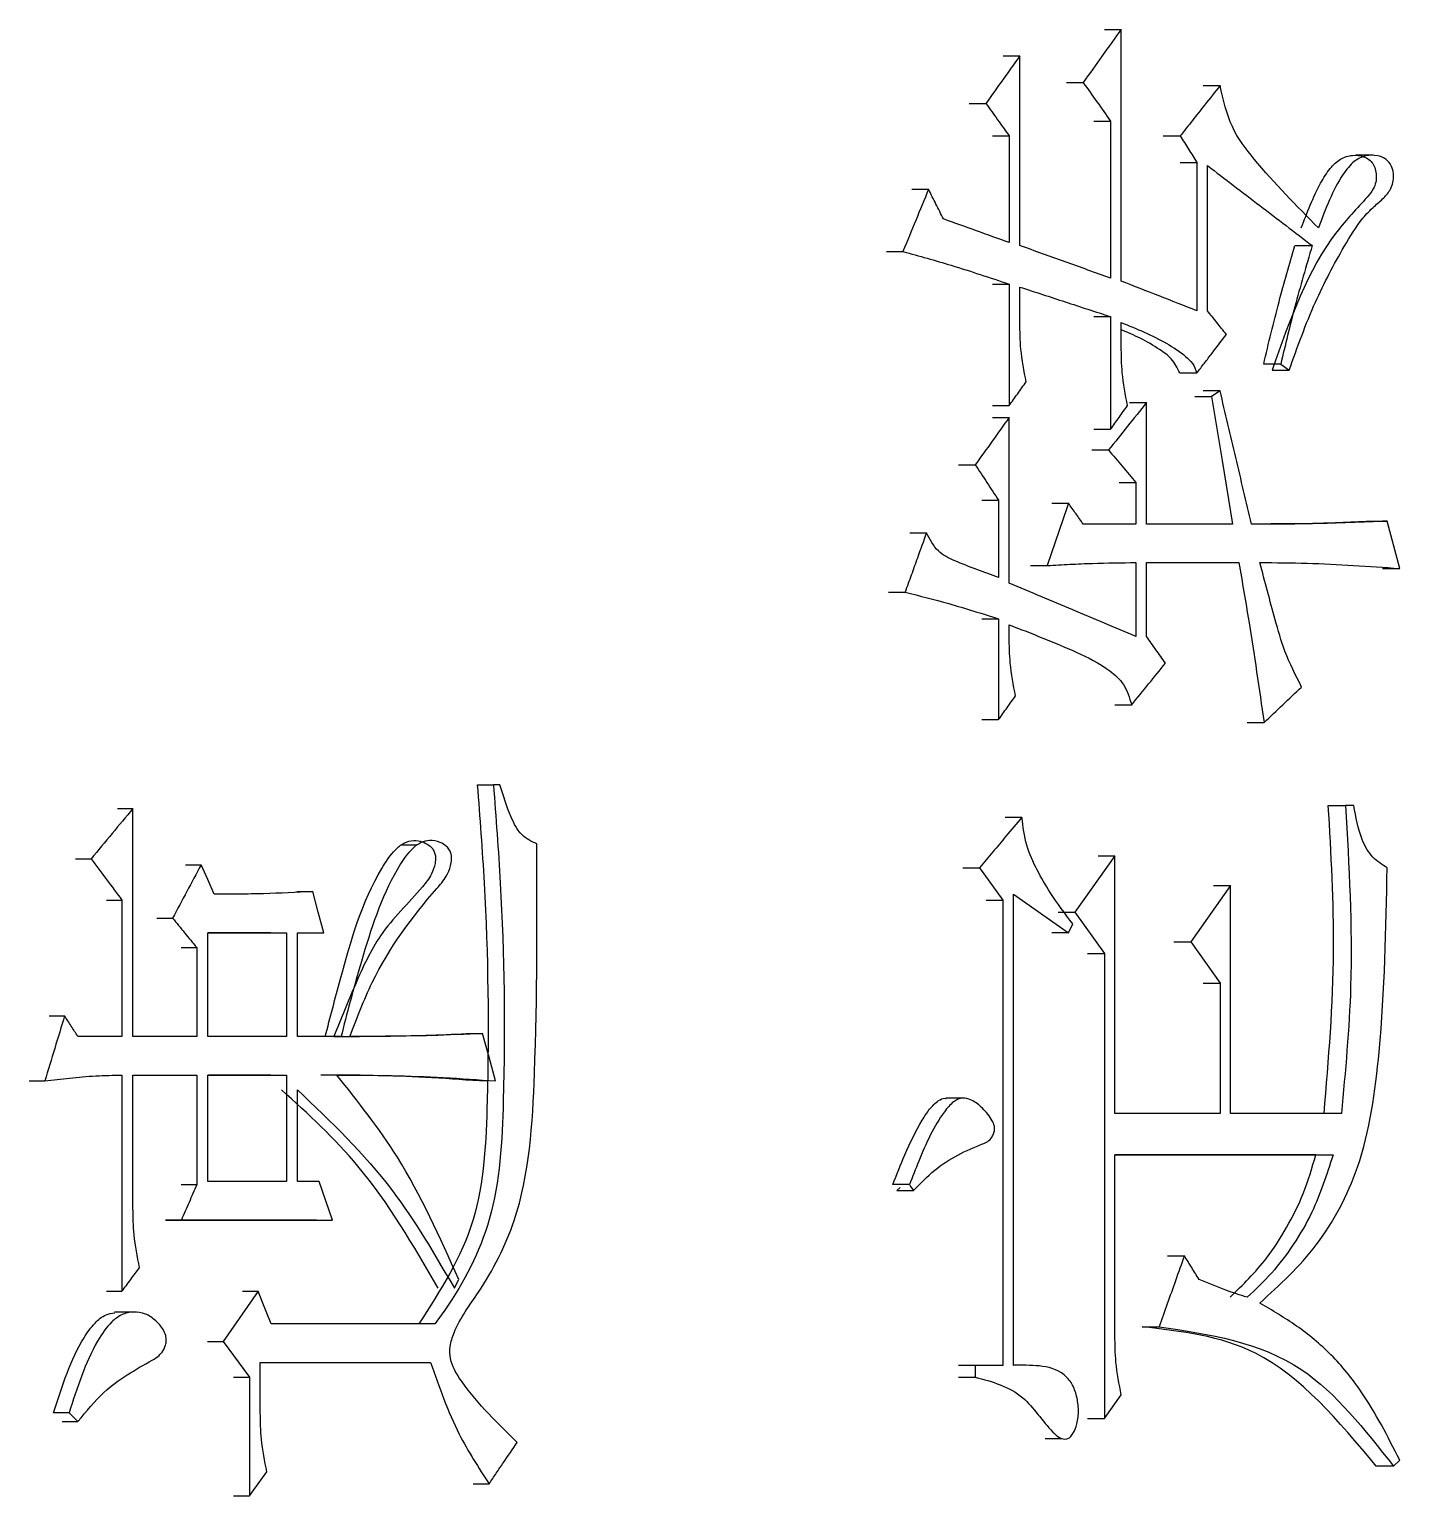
# Model space of a CAD drawing. Header units: millimetres. Extents: x 1890 to 4327, y 775 to 2498.
# Drawn here: x 3053.15 to 3058.16, y 1120.79 to 1126.15 of the extents above; entities that cross this region are included whole.
import ezdxf

# ---------------------------------------------------------------- set-up
doc = ezdxf.new("R2010")
doc.units = ezdxf.units.MM

msp = doc.modelspace()

# ---------------------------------------------------------------- linework, layer by layer
at = {"color": 7, "linetype": 'Continuous', "lineweight": 25}
for p, q in [((3057.0791, 1126.1493), (3057.1405, 1126.1493)), ((3057.1405, 1125.2299), (3057.1405, 1126.1493)), ((3056.7092, 1126.052), (3056.7702, 1126.052)), ((3056.7702, 1125.3597), (3056.7702, 1126.052)), ((3056.9406, 1125.9546), (3057.0019, 1125.9546)), ((3057.4396, 1125.9439), (3057.5015, 1125.9439)), ((3056.5855, 1125.8789), (3056.6463, 1125.8789)), ((3057.0406, 1125.814), (3057.102, 1125.814)), ((3057.102, 1125.814), (3057.102, 1125.2407)), ((3056.6706, 1125.7599), (3056.7315, 1125.7599)), ((3056.7315, 1125.7599), (3056.7315, 1125.3705)), ((3057.294, 1125.7599), (3057.3558, 1125.7599)), ((3057.3553, 1125.6626), (3057.4172, 1125.6626)), ((3057.4172, 1125.6626), (3057.4172, 1125.1217)), ((3057.4555, 1125.1217), (3057.4555, 1125.6517)), ((3058.0607, 1125.6894), (3057.9976, 1125.6894)), ((3056.3764, 1125.5652), (3056.4369, 1125.5652)), ((3056.2832, 1125.338), (3056.3436, 1125.338)), ((3057.7754, 1125.3597), (3057.8378, 1125.3597)), ((3056.7315, 1125.219), (3056.7315, 1124.7755)), ((3056.7702, 1125.0784), (3056.7702, 1125.2082)), ((3057.0406, 1125.1001), (3057.102, 1125.1001)), ((3057.102, 1125.1001), (3057.102, 1124.689)), ((3057.1405, 1124.9919), (3057.1405, 1125.0784)), ((3057.355, 1124.8945), (3057.4171, 1124.8945)), ((3057.7233, 1124.927), (3057.6611, 1124.927)), ((3057.7233, 1124.927), (3057.7539, 1124.9053)), ((3057.1713, 1124.7864), (3057.2329, 1124.7864)), ((3057.2329, 1124.3428), (3057.2329, 1124.7864)), ((3057.4089, 1124.808), (3057.4708, 1124.808)), ((3057.5015, 1124.8296), (3057.4395, 1124.8296)), ((3057.5015, 1124.8296), (3057.4708, 1124.808)), ((3056.6706, 1124.7323), (3056.7315, 1124.7323)), ((3056.7315, 1124.1265), (3056.7315, 1124.7323)), ((3057.0406, 1124.689), (3057.102, 1124.689)), ((3057.033, 1124.6133), (3057.0943, 1124.6133)), ((3056.5468, 1124.5592), (3056.6076, 1124.5592)), ((3057.1329, 1124.4943), (3057.1944, 1124.4943)), ((3057.1944, 1124.4943), (3057.1944, 1124.3428)), ((3056.6319, 1124.4294), (3056.6928, 1124.4294)), ((3056.6928, 1124.4294), (3056.6928, 1124.1481)), ((3056.8867, 1124.4186), (3056.9479, 1124.4186)), ((3056.3686, 1124.3105), (3056.4291, 1124.3105)), ((3057.1944, 1124.3428), (3057.0019, 1124.3428)), ((3057.5474, 1124.3428), (3057.2329, 1124.3428)), ((3058.0489, 1124.3537), (3058.1119, 1124.3537)), ((3057.1944, 1124.2022), (3057.1944, 1123.9318)), ((3057.2329, 1124.2022), (3057.5704, 1124.2022)), ((3057.2329, 1123.9318), (3057.2329, 1124.2022)), ((3057.5084, 1124.2022), (3057.5704, 1124.2022)), ((3056.8096, 1124.1914), (3056.8706, 1124.1914)), ((3058.0946, 1124.1806), (3058.1575, 1124.1806)), ((3056.291, 1124.094), (3056.3514, 1124.094)), ((3056.6319, 1123.9967), (3056.6928, 1123.9967)), ((3056.6928, 1123.9967), (3056.6928, 1123.6289)), ((3056.7315, 1123.9318), (3056.7315, 1123.9751)), ((3057.1175, 1123.6829), (3057.179, 1123.6829)), ((3056.6319, 1123.6289), (3056.6928, 1123.6289)), ((3057.6, 1123.6181), (3057.6622, 1123.6181)), ((3054.7894, 1123.3909), (3054.8479, 1123.3909)), ((3054.8716, 1123.3909), (3054.8479, 1123.3909)), ((3053.4746, 1123.3044), (3053.5314, 1123.3044)), ((3053.5314, 1122.4714), (3053.5314, 1123.3044)), ((3057.8972, 1123.3152), (3057.9598, 1123.3152)), ((3057.9902, 1123.3152), (3057.9598, 1123.3152)), ((3056.717, 1123.272), (3056.7779, 1123.272)), ((3054.5685, 1123.1705), (3054.51, 1123.1705)), ((3057.1174, 1123.1313), (3056.971, 1122.9258)), ((3057.056, 1123.1313), (3057.1174, 1123.1313)), ((3057.1174, 1122.1902), (3057.1174, 1123.1313)), ((3053.3219, 1123.1205), (3053.3786, 1123.1205)), ((3053.7231, 1123.0988), (3053.7802, 1123.0988)), ((3056.5623, 1123.088), (3056.6231, 1123.088)), ((3056.6231, 1123.088), (3056.7083, 1122.969)), ((3057.5398, 1123.0231), (3057.3942, 1122.8176)), ((3057.4778, 1123.0231), (3057.5398, 1123.0231)), ((3057.5398, 1122.1902), (3057.5398, 1123.0231)), ((3053.4912, 1122.969), (3053.4912, 1122.4714)), ((3054.1304, 1123.0015), (3054.1881, 1123.0015)), ((3056.6474, 1122.969), (3056.7083, 1122.969)), ((3056.7083, 1122.969), (3056.7083, 1121.2707)), ((3056.747, 1122.9907), (3056.9479, 1122.8501)), ((3056.747, 1121.2707), (3056.747, 1122.9907)), ((3056.9098, 1122.9258), (3056.971, 1122.9258)), ((3056.971, 1122.9258), (3057.0789, 1122.7743)), ((3053.6189, 1122.9041), (3053.676, 1122.9041)), ((3056.9479, 1122.8501), (3056.9633, 1122.8825)), ((3053.8043, 1122.4714), (3053.8043, 1122.85)), ((3053.8043, 1122.85), (3054.0923, 1122.85)), ((3054.0345, 1122.85), (3053.8043, 1122.85)), ((3054.0348, 1122.85), (3054.0923, 1122.85)), ((3054.0923, 1122.85), (3054.0923, 1122.4714)), ((3054.1322, 1122.85), (3054.228, 1122.85)), ((3054.1322, 1122.4714), (3054.1322, 1122.85)), ((3054.1703, 1122.85), (3054.228, 1122.85)), ((3056.9479, 1122.8501), (3056.8867, 1122.8501)), ((3057.3324, 1122.8176), (3057.3942, 1122.8176)), ((3057.3942, 1122.8176), (3057.5015, 1122.6662)), ((3053.7071, 1122.7959), (3053.7642, 1122.7959)), ((3053.7642, 1122.7959), (3053.7642, 1122.4714)), ((3057.0176, 1122.7743), (3057.0789, 1122.7743)), ((3057.0789, 1122.7743), (3057.0789, 1121.076)), ((3057.4395, 1122.6662), (3057.5015, 1122.6662)), ((3057.5015, 1122.6662), (3057.5015, 1122.1902)), ((3053.2253, 1122.5471), (3053.2819, 1122.5471)), ((3053.4912, 1122.4714), (3053.3303, 1122.4714)), ((3053.7642, 1122.4714), (3053.5314, 1122.4714)), ((3054.0923, 1122.4714), (3053.8043, 1122.4714)), ((3054.2918, 1122.4714), (3054.1322, 1122.4714)), ((3054.7498, 1122.4823), (3054.8083, 1122.4823)), ((3053.4912, 1122.3308), (3053.4912, 1121.5411)), ((3053.5314, 1122.3308), (3053.7642, 1122.3308)), ((3053.5314, 1121.844), (3053.5314, 1122.3308)), ((3053.7071, 1122.3308), (3053.7642, 1122.3308)), ((3053.7642, 1122.3308), (3053.7642, 1121.9306)), ((3053.8043, 1121.9414), (3053.8043, 1122.3308)), ((3053.8043, 1122.3308), (3054.0923, 1122.3308)), ((3054.0345, 1122.3308), (3053.8043, 1122.3308)), ((3054.0348, 1122.3308), (3054.0923, 1122.3308)), ((3054.0923, 1122.3308), (3054.0923, 1121.9414)), ((3053.1529, 1122.3092), (3053.2094, 1122.3092)), ((3054.1322, 1121.9414), (3054.1322, 1122.2766)), ((3054.824, 1122.3092), (3054.7973, 1122.3092)), ((3056.5624, 1122.2461), (3056.5014, 1122.2461)), ((3057.5015, 1122.1902), (3057.1174, 1122.1902)), ((3057.9446, 1122.1902), (3057.5398, 1122.1902)), ((3057.1175, 1121.3789), (3057.1175, 1122.0388)), ((3057.1175, 1122.0388), (3057.9141, 1122.0388)), ((3057.8513, 1122.0388), (3057.1175, 1122.0388)), ((3057.8515, 1122.0388), (3057.9141, 1122.0388)), ((3054.0923, 1121.9414), (3053.8043, 1121.9414)), ((3054.212, 1121.9414), (3054.1322, 1121.9414)), ((3056.3327, 1121.9198), (3056.3216, 1121.909)), ((3054.2018, 1121.8008), (3053.6507, 1121.8008)), ((3053.651, 1121.8008), (3053.7081, 1121.8008)), ((3053.7081, 1121.8008), (3054.2599, 1121.8008)), ((3054.2021, 1121.8008), (3054.2599, 1121.8008)), ((3057.3094, 1121.671), (3057.3711, 1121.671)), ((3053.4344, 1121.5411), (3053.4912, 1121.5411)), ((3053.9884, 1121.5411), (3053.8604, 1121.3572)), ((3053.931, 1121.5411), (3053.9884, 1121.5411)), ((3053.5218, 1121.4644), (3053.4645, 1121.4644)), ((3054.6339, 1121.4222), (3054.0364, 1121.4222)), ((3057.217, 1121.4113), (3057.279, 1121.4113)), ((3053.8031, 1121.3572), (3053.8604, 1121.3572)), ((3053.8604, 1121.3572), (3053.9564, 1121.2274)), ((3053.9964, 1121.2815), (3054.6179, 1121.2815)), ((3053.9964, 1121.0976), (3053.9964, 1121.2815)), ((3053.9964, 1121.2815), (3054.5594, 1121.2815)), ((3054.5594, 1121.2815), (3054.6179, 1121.2815)), ((3056.6076, 1121.2707), (3056.5468, 1121.2707)), ((3056.6076, 1121.2707), (3056.6076, 1121.2275)), ((3056.7083, 1121.2707), (3056.6076, 1121.2707)), ((3056.7815, 1121.2719), (3056.747, 1121.2719)), ((3053.899, 1121.2274), (3053.9564, 1121.2274)), ((3053.9564, 1121.2274), (3053.9564, 1120.7947)), ((3056.5468, 1121.2275), (3056.6076, 1121.2275)), ((3057.0789, 1121.076), (3057.1406, 1121.1626)), ((3053.298, 1121.0976), (3053.2414, 1121.0976)), ((3053.298, 1121.0976), (3053.3303, 1121.0652)), ((3053.2734, 1121.0652), (3053.3303, 1121.0652)), ((3057.0176, 1121.076), (3057.0789, 1121.076)), ((3056.8631, 1121.003), (3056.9247, 1121.003)), ((3053.9564, 1120.7947), (3054.0204, 1120.8813)), ((3058.1347, 1120.9029), (3058.0716, 1120.9029)), ((3058.1347, 1120.9029), (3058.1575, 1120.9246)), ((3054.7736, 1120.838), (3054.832, 1120.838))]:
    msp.add_line(p, q, dxfattribs=at)
at = {"color": 7, "linetype": 'Continuous', "lineweight": 25, "flags": 128}
for points in [[(3056.6706, 1125.219), (3056.6877, 1125.219), (3056.7051, 1125.219), (3056.7315, 1125.219)], [(3057.6916, 1124.9053), (3057.707, 1124.9053), (3057.7226, 1124.9053), (3057.7383, 1124.9053), (3057.7539, 1124.9053)], [(3057.4708, 1124.808), (3057.5091, 1124.5754), (3057.5474, 1124.3428)], [(3056.6706, 1124.7755), (3056.6857, 1124.7755), (3056.7011, 1124.7755), (3056.7315, 1124.7755)], [(3058.1575, 1124.1806), (3058.1347, 1124.2671), (3058.1119, 1124.3537)], [(3053.8283, 1122.9907), (3053.8043, 1123.0447), (3053.7802, 1123.0988)], [(3053.4344, 1122.969), (3053.4627, 1122.969), (3053.4912, 1122.969)], [(3054.228, 1122.85), (3054.2081, 1122.9258), (3054.1881, 1123.0015)], [(3054.8558, 1122.3092), (3054.832, 1122.3957), (3054.8083, 1122.4823)], [(3053.7071, 1121.9306), (3053.7212, 1121.9306), (3053.7355, 1121.9306), (3053.7642, 1121.9306)], [(3054.2599, 1121.8008), (3054.236, 1121.8711), (3054.212, 1121.9414)], [(3056.3669, 1121.9306), (3056.3456, 1121.9306), (3056.3259, 1121.9306), (3056.3065, 1121.9306)], [(3056.3216, 1121.909), (3056.3429, 1121.909), (3056.3627, 1121.909), (3056.3824, 1121.909)], [(3056.3669, 1121.9306), (3056.3716, 1121.9241), (3056.3763, 1121.9176), (3056.3824, 1121.909)], [(3054.7052, 1121.5519), (3054.7131, 1121.5681), (3054.721, 1121.5844)], [(3054.0364, 1121.4222), (3054.0183, 1121.467), (3054.0034, 1121.5041), (3053.9884, 1121.5411)], [(3053.899, 1120.7947), (3053.9132, 1120.7947), (3053.9276, 1120.7947), (3053.9564, 1120.7947)]]:
    msp.add_lwpolyline(points, dxfattribs=at)
at = {"color": 7, "linetype": 'Continuous', "lineweight": 25}
for points, knots in [([(3057.1405, 1126.1493), (3057.1174, 1126.1169), (3057.0712, 1126.052), (3057.025, 1125.9871), (3057.0019, 1125.9546)], [0, 0, 0, 0, 0.5, 1, 1, 1, 1]), ([(3056.7702, 1126.052), (3056.7495, 1126.0231), (3056.7083, 1125.9654), (3056.667, 1125.9077), (3056.6463, 1125.8789)], [0, 0, 0, 0, 0.5, 1, 1, 1, 1]), ([(3057.0019, 1125.9546), (3057.0186, 1125.9312), (3057.052, 1125.8843), (3057.0853, 1125.8374), (3057.102, 1125.814)], [0, 0, 0, 0, 0.499999, 1, 1, 1, 1]), ([(3057.5015, 1125.9438), (3057.4828, 1125.9202), (3057.4491, 1125.8777), (3057.4005, 1125.8164), (3057.3707, 1125.7787), (3057.3558, 1125.7599)], [0, 0, 0, 0, 0.386049, 0.693024, 1, 1, 1, 1]), ([(3057.8607, 1125.4246), (3057.7808, 1125.5046), (3057.669, 1125.6166), (3057.537, 1125.789), (3057.5135, 1125.8918), (3057.5015, 1125.9438)], [0, 0, 0, 0, 0.5534418, 0.7739919, 1, 1, 1, 1]), ([(3056.6463, 1125.8789), (3056.6605, 1125.8591), (3056.6889, 1125.8194), (3056.7173, 1125.7797), (3056.7315, 1125.7599)], [0, 0, 0, 0, 0.499998, 1, 1, 1, 1]), ([(3057.3558, 1125.7599), (3057.366, 1125.7437), (3057.3865, 1125.7112), (3057.4069, 1125.6788), (3057.4172, 1125.6626)], [0, 0, 0, 0, 0.5, 1, 1, 1, 1]), ([(3057.4555, 1125.6517), (3057.5193, 1125.6031), (3057.647, 1125.5057), (3057.7742, 1125.4084), (3057.8378, 1125.3597)], [0, 0, 0, 0, 0.5, 1, 1, 1, 1]), ([(3057.798, 1125.4246), (3057.8195, 1125.4804), (3057.8492, 1125.5575), (3057.9001, 1125.6404), (3057.9398, 1125.6787), (3057.9834, 1125.692), (3058.0197, 1125.6881), (3058.0449, 1125.6757), (3058.0601, 1125.6598), (3058.0692, 1125.6394), (3058.073, 1125.6156), (3058.0711, 1125.5902), (3058.0604, 1125.5614), (3058.0098, 1125.5034), (3057.843, 1125.3315), (3057.7566, 1125.0887), (3057.6913, 1124.9053)], [0, 0, 0, 0, 0.133375, 0.183984, 0.225671, 0.267689, 0.304898, 0.324823, 0.34135, 0.357907, 0.374433, 0.39274, 0.411726, 0.44145, 0.578087, 1, 1, 1, 1]), ([(3057.7539, 1124.9053), (3057.784, 1124.9892), (3057.8406, 1125.1472), (3057.9369, 1125.3279), (3058.0085, 1125.4464), (3058.0611, 1125.501), (3058.0978, 1125.5308), (3058.1224, 1125.5597), (3058.1341, 1125.5893), (3058.1363, 1125.6164), (3058.1316, 1125.6425), (3058.1205, 1125.6637), (3058.1019, 1125.6799), (3058.0723, 1125.6906), (3058.0323, 1125.6903), (3057.9869, 1125.6677), (3057.9204, 1125.5836), (3057.8866, 1125.4937), (3057.8607, 1125.4246)], [0, 0, 0, 0, 0.197358, 0.371625, 0.468384, 0.517135, 0.556849, 0.588366, 0.607485, 0.626642, 0.645535, 0.663735, 0.679959, 0.706516, 0.74747, 0.788159, 0.837188, 1, 1, 1, 1]), ([(3056.4369, 1125.5652), (3056.4213, 1125.5273), (3056.3902, 1125.4516), (3056.3591, 1125.3759), (3056.3436, 1125.338)], [0, 0, 0, 0, 0.499999, 1, 1, 1, 1]), ([(3056.4912, 1125.457), (3056.4822, 1125.4751), (3056.464, 1125.5111), (3056.4459, 1125.5472), (3056.4369, 1125.5652)], [0, 0, 0, 0, 0.499998, 1, 1, 1, 1]), ([(3056.7315, 1125.3705), (3056.6915, 1125.3849), (3056.6115, 1125.4138), (3056.5313, 1125.4426), (3056.4912, 1125.457)], [0, 0, 0, 0, 0.499999, 1, 1, 1, 1]), ([(3056.3436, 1125.338), (3056.4025, 1125.3217), (3056.497, 1125.2955), (3056.6259, 1125.2542), (3056.6963, 1125.2307), (3056.7315, 1125.219)], [0, 0, 0, 0, 0.452168, 0.726066, 1, 1, 1, 1]), ([(3057.102, 1125.2407), (3057.0468, 1125.2605), (3056.9364, 1125.3002), (3056.8256, 1125.3398), (3056.7702, 1125.3597)], [0, 0, 0, 0, 0.5, 1, 1, 1, 1]), ([(3057.6608, 1124.927), (3057.6788, 1125.0031), (3057.7051, 1125.1141), (3057.7454, 1125.2574), (3057.7652, 1125.3256), (3057.7751, 1125.3597)], [0, 0, 0, 0, 0.52212, 0.761035, 1, 1, 1, 1]), ([(3057.8378, 1125.3597), (3057.827, 1125.3224), (3057.8053, 1125.248), (3057.7652, 1125.1045), (3057.7398, 1124.9967), (3057.7233, 1124.927)], [0, 0, 0, 0, 0.260983, 0.521979, 1, 1, 1, 1]), ([(3057.4172, 1125.1217), (3057.3711, 1125.1397), (3057.279, 1125.1758), (3057.1867, 1125.2118), (3057.1405, 1125.2299)], [0, 0, 0, 0, 0.5000003, 1, 1, 1, 1]), ([(3056.7702, 1125.2082), (3056.8256, 1125.1902), (3056.9364, 1125.1541), (3057.0468, 1125.1181), (3057.102, 1125.1001)], [0, 0, 0, 0, 0.5, 1, 1, 1, 1]), ([(3057.5245, 1125.0352), (3057.513, 1125.0496), (3057.49, 1125.0784), (3057.467, 1125.1073), (3057.4555, 1125.1217)], [0, 0, 0, 0, 0.500001, 1, 1, 1, 1]), ([(3056.7934, 1124.8621), (3056.7857, 1124.9018), (3056.7719, 1124.973), (3056.7707, 1125.0461), (3056.7702, 1125.0784)], [0, 0, 0, 0, 0.558835, 1, 1, 1, 1]), ([(3057.1405, 1125.0784), (3057.197, 1125.0556), (3057.2784, 1125.0226), (3057.363, 1124.9669), (3057.4025, 1124.9314), (3057.4122, 1124.9069), (3057.4171, 1124.8945)], [0, 0, 0, 0, 0.554179, 0.800397, 0.899211, 1, 1, 1, 1]), ([(3057.355, 1124.8945), (3057.3455, 1124.913), (3057.3266, 1124.9496), (3057.2724, 1124.9856), (3057.2122, 1125.0224), (3057.1639, 1125.042), (3057.1405, 1125.0514)], [0, 0, 0, 0, 0.202373, 0.400807, 0.70993, 1, 1, 1, 1]), ([(3057.4171, 1124.8945), (3057.4263, 1124.9066), (3057.4447, 1124.9307), (3057.4805, 1124.9775), (3057.5071, 1125.0124), (3057.5245, 1125.0352)], [0, 0, 0, 0, 0.257094, 0.514188, 1, 1, 1, 1]), ([(3057.1636, 1124.7755), (3057.156, 1124.8153), (3057.1423, 1124.8864), (3057.1411, 1124.9596), (3057.1405, 1124.9919)], [0, 0, 0, 0, 0.558835, 1, 1, 1, 1]), ([(3056.7315, 1124.7755), (3056.7418, 1124.79), (3056.7624, 1124.8188), (3056.783, 1124.8477), (3056.7934, 1124.8621)], [0, 0, 0, 0, 0.5, 1, 1, 1, 1]), ([(3057.2329, 1124.7864), (3057.2098, 1124.7575), (3057.1636, 1124.6998), (3057.1174, 1124.6421), (3057.0943, 1124.6133)], [0, 0, 0, 0, 0.5, 1, 1, 1, 1]), ([(3057.6163, 1124.3428), (3057.5972, 1124.424), (3057.5589, 1124.5862), (3057.5206, 1124.7485), (3057.5015, 1124.8296)], [0, 0, 0, 0, 0.5, 1, 1, 1, 1]), ([(3056.7315, 1124.7323), (3056.7108, 1124.7034), (3056.6696, 1124.6457), (3056.6282, 1124.588), (3056.6076, 1124.5592)], [0, 0, 0, 0, 0.5, 1, 1, 1, 1]), ([(3057.102, 1124.689), (3057.1123, 1124.7034), (3057.1328, 1124.7323), (3057.1534, 1124.7611), (3057.1636, 1124.7755)], [0, 0, 0, 0, 0.5, 1, 1, 1, 1]), ([(3057.0943, 1124.6133), (3057.111, 1124.5934), (3057.1444, 1124.5538), (3057.1777, 1124.5141), (3057.1944, 1124.4943)], [0, 0, 0, 0, 0.499998, 1, 1, 1, 1]), ([(3056.6076, 1124.5592), (3056.6218, 1124.5376), (3056.6502, 1124.4943), (3056.6786, 1124.451), (3056.6928, 1124.4294)], [0, 0, 0, 0, 0.4999982, 1, 1, 1, 1]), ([(3056.9479, 1124.4186), (3056.935, 1124.3807), (3056.9093, 1124.305), (3056.8835, 1124.2293), (3056.8706, 1124.1914)], [0, 0, 0, 0, 0.499999, 1, 1, 1, 1]), ([(3057.0019, 1124.3428), (3056.9929, 1124.3555), (3056.9749, 1124.3807), (3056.9569, 1124.4059), (3056.9479, 1124.4186)], [0, 0, 0, 0, 0.5000006, 1, 1, 1, 1]), ([(3056.4291, 1124.3104), (3056.4181, 1124.2798), (3056.3996, 1124.2284), (3056.3737, 1124.1562), (3056.3588, 1124.1148), (3056.3514, 1124.094)], [0, 0, 0, 0, 0.425233, 0.712616, 1, 1, 1, 1]), ([(3056.6928, 1124.1481), (3056.6397, 1124.1669), (3056.5655, 1124.1931), (3056.4679, 1124.238), (3056.4422, 1124.2861), (3056.4292, 1124.3104)], [0, 0, 0, 0, 0.554938, 0.774738, 1, 1, 1, 1]), ([(3058.1119, 1124.3537), (3058.0219, 1124.3497), (3057.9295, 1124.3456), (3057.8345, 1124.3441), (3057.8275, 1124.344), (3057.8205, 1124.3439), (3057.8134, 1124.3438), (3057.8064, 1124.3437), (3057.7994, 1124.3436), (3057.7924, 1124.3436), (3057.7853, 1124.3435), (3057.7759, 1124.3434), (3057.7666, 1124.3433), (3057.7572, 1124.3433), (3057.7501, 1124.3432), (3057.7431, 1124.3432), (3057.7361, 1124.3431), (3057.729, 1124.3431), (3057.722, 1124.3431), (3057.715, 1124.343), (3057.7056, 1124.343), (3057.6962, 1124.343), (3057.6868, 1124.343), (3057.6797, 1124.3429), (3057.6727, 1124.3429), (3057.6657, 1124.3429), (3057.6586, 1124.3429), (3057.6516, 1124.3429), (3057.6445, 1124.3429), (3057.6375, 1124.3429), (3057.6281, 1124.3429), (3057.621, 1124.3429), (3057.6163, 1124.3428)], [0, 0, 0, 0, 0.54643, 0.560604, 0.574777, 0.588951, 0.603124, 0.617298, 0.631471, 0.645645, 0.659818, 0.673992, 0.702339, 0.716512, 0.730686, 0.744859, 0.759033, 0.773206, 0.78738, 0.801553, 0.815726, 0.844073, 0.858247, 0.87242, 0.886594, 0.900767, 0.914941, 0.929114, 0.943288, 0.957461, 0.971635, 1, 1, 1, 1]), ([(3057.6163, 1124.343), (3057.6407, 1124.3431), (3057.7105, 1124.3432), (3057.8548, 1124.345), (3057.9743, 1124.3503), (3058.0489, 1124.3537)], [0, 0, 0, 0, 0.169125, 0.482016, 1, 1, 1, 1]), ([(3056.8706, 1124.1914), (3056.8982, 1124.193), (3056.9532, 1124.1961), (3057.0612, 1124.2006), (3057.1415, 1124.2016), (3057.1944, 1124.2022)], [0, 0, 0, 0, 0.254777, 0.5095604, 1, 1, 1, 1]), ([(3057.5704, 1124.2022), (3057.5826, 1124.1311), (3057.6053, 1123.9986), (3057.6354, 1123.8037), (3057.6533, 1123.68), (3057.6622, 1123.6181)], [0, 0, 0, 0, 0.366425, 0.683185, 1, 1, 1, 1]), ([(3057.6469, 1124.2022), (3057.7045, 1124.2017), (3057.8187, 1124.2008), (3057.9889, 1124.1924), (3058.1013, 1124.1845), (3058.1575, 1124.1806)], [0, 0, 0, 0, 0.337206, 0.668546, 1, 1, 1, 1]), ([(3057.7995, 1123.7477), (3057.7775, 1123.7905), (3057.7378, 1123.8677), (3057.694, 1124.0243), (3057.6653, 1124.1327), (3057.6469, 1124.2022)], [0, 0, 0, 0, 0.308167, 0.555958, 1, 1, 1, 1]), ([(3056.3514, 1124.094), (3056.4047, 1124.0806), (3056.4886, 1124.0594), (3056.6021, 1124.0252), (3056.6625, 1124.0062), (3056.6928, 1123.9967)], [0, 0, 0, 0, 0.465077, 0.732515, 1, 1, 1, 1]), ([(3057.1944, 1123.9318), (3057.1174, 1123.9642), (3056.9635, 1124.0291), (3056.8088, 1124.094), (3056.7315, 1124.1265)], [0, 0, 0, 0, 0.5, 1, 1, 1, 1]), ([(3056.7315, 1123.9751), (3056.8135, 1123.9431), (3056.9384, 1123.8944), (3057.0795, 1123.8263), (3057.1537, 1123.7605), (3057.1705, 1123.7091), (3057.179, 1123.683)], [0, 0, 0, 0, 0.493627, 0.751972, 0.874128, 1, 1, 1, 1]), ([(3056.7547, 1123.7154), (3056.747, 1123.7552), (3056.7332, 1123.8263), (3056.732, 1123.8995), (3056.7315, 1123.9318)], [0, 0, 0, 0, 0.558835, 1, 1, 1, 1]), ([(3057.302, 1123.8344), (3057.2905, 1123.8507), (3057.2675, 1123.8831), (3057.2444, 1123.9156), (3057.2329, 1123.9318)], [0, 0, 0, 0, 0.500002, 1, 1, 1, 1]), ([(3057.179, 1123.683), (3057.1995, 1123.7082), (3057.2406, 1123.7587), (3057.2815, 1123.8092), (3057.302, 1123.8344)], [0, 0, 0, 0, 0.5, 1, 1, 1, 1]), ([(3056.6928, 1123.6289), (3056.7031, 1123.6433), (3056.7237, 1123.6722), (3056.7444, 1123.701), (3056.7547, 1123.7154)], [0, 0, 0, 0, 0.5, 1, 1, 1, 1]), ([(3057.6622, 1123.6181), (3057.6851, 1123.6397), (3057.7309, 1123.6829), (3057.7766, 1123.7261), (3057.7995, 1123.7477)], [0, 0, 0, 0, 0.5, 1, 1, 1, 1]), ([(3054.789, 1123.3909), (3054.7981, 1123.2711), (3054.8273, 1122.8873), (3054.8335, 1122.3623), (3054.8073, 1121.7819), (3054.6536, 1121.5432), (3054.5755, 1121.422)], [0, 0, 0, 0, 0.176057, 0.564128, 0.778612, 1, 1, 1, 1]), ([(3054.8479, 1123.3909), (3054.8569, 1123.2712), (3054.886, 1122.8876), (3054.8935, 1122.36), (3054.8652, 1121.8106), (3054.7287, 1121.5525), (3054.6469, 1121.4397), (3054.634, 1121.422)], [0, 0, 0, 0, 0.1759592, 0.5638001, 0.7780246, 0.9650465, 1, 1, 1, 1]), ([(3055.0061, 1123.1746), (3054.9866, 1123.1839), (3054.9464, 1123.2029), (3054.9035, 1123.2864), (3054.8838, 1123.3511), (3054.8716, 1123.3909)], [0, 0, 0, 0, 0.266463, 0.547608, 1, 1, 1, 1]), ([(3053.5314, 1123.3044), (3053.506, 1123.2737), (3053.455, 1123.2124), (3053.4041, 1123.1511), (3053.3786, 1123.1205)], [0, 0, 0, 0, 0.5, 1, 1, 1, 1]), ([(3057.8817, 1122.1902), (3057.8981, 1122.3886), (3057.929, 1122.7631), (3057.9072, 1123.1386), (3057.8969, 1123.3152)], [0, 0, 0, 0, 0.529593, 1, 1, 1, 1]), ([(3057.9598, 1123.3152), (3057.9725, 1123.0947), (3057.9941, 1122.7187), (3057.959, 1122.3448), (3057.9446, 1122.1902)], [0, 0, 0, 0, 0.586461, 1, 1, 1, 1]), ([(3058.1119, 1123.088), (3058.0934, 1123.0992), (3058.0557, 1123.1219), (3058.0097, 1123.2029), (3057.9977, 1123.2723), (3057.9902, 1123.3152)], [0, 0, 0, 0, 0.268929, 0.548046, 1, 1, 1, 1]), ([(3056.7779, 1123.2719), (3056.7585, 1123.2489), (3056.723, 1123.2067), (3056.6714, 1123.1454), (3056.6392, 1123.1072), (3056.6231, 1123.088)], [0, 0, 0, 0, 0.375947, 0.687973, 1, 1, 1, 1]), ([(3056.9633, 1122.8825), (3056.9351, 1122.9201), (3056.8884, 1122.9822), (3056.8327, 1123.0788), (3056.7903, 1123.1684), (3056.7821, 1123.2373), (3056.7779, 1123.2719)], [0, 0, 0, 0, 0.3348362, 0.5537451, 0.7753729, 1, 1, 1, 1]), ([(3054.2337, 1122.4714), (3054.2518, 1122.5414), (3054.3063, 1122.7519), (3054.3775, 1122.9945), (3054.4786, 1123.1455), (3054.5203, 1123.1804), (3054.5554, 1123.1894), (3054.5873, 1123.1839), (3054.6109, 1123.1724), (3054.626, 1123.1579), (3054.6338, 1123.1431), (3054.6372, 1123.1244), (3054.6346, 1123.0971), (3054.6204, 1123.0576), (3054.5518, 1122.9696), (3054.4342, 1122.8629), (3054.3419, 1122.6613), (3054.2911, 1122.535), (3054.2655, 1122.4714)], [0, 0, 0, 0, 0.123802, 0.372539, 0.424822, 0.44993, 0.475305, 0.497162, 0.516131, 0.527231, 0.536277, 0.545322, 0.558814, 0.581819, 0.616602, 0.762394, 0.880401, 1, 1, 1, 1]), ([(3054.3237, 1122.4714), (3054.3491, 1122.5384), (3054.4262, 1122.7416), (3054.5628, 1122.9241), (3054.6744, 1123.0493), (3054.6906, 1123.0884), (3054.6956, 1123.1167), (3054.6943, 1123.1367), (3054.6878, 1123.1533), (3054.6742, 1123.169), (3054.6495, 1123.1831), (3054.6171, 1123.1896), (3054.5828, 1123.1817), (3054.5387, 1123.1492), (3054.4483, 1123.0128), (3054.372, 1122.7762), (3054.3158, 1122.5679), (3054.2928, 1122.4757), (3054.2918, 1122.4714)], [0, 0, 0, 0, 0.124011, 0.376469, 0.411268, 0.435219, 0.449017, 0.459493, 0.468415, 0.479424, 0.497392, 0.52431, 0.5464, 0.568413, 0.629489, 0.83774, 0.992414, 1, 1, 1, 1]), ([(3054.9349, 1120.9895), (3054.8638, 1121.0582), (3054.7805, 1121.1387), (3054.7058, 1121.2505), (3054.6887, 1121.2948), (3054.688, 1121.3432), (3054.7164, 1121.4319), (3054.8189, 1121.5652), (3054.9729, 1121.8611), (3055.0089, 1122.4393), (3055.0071, 1122.8971), (3055.0061, 1123.1746)], [0, 0, 0, 0, 0.138481, 0.162101, 0.180201, 0.198515, 0.22064, 0.297298, 0.425038, 0.651637, 1, 1, 1, 1]), ([(3053.3786, 1123.1205), (3053.3974, 1123.0952), (3053.4349, 1123.0447), (3053.4725, 1122.9943), (3053.4912, 1122.969)], [0, 0, 0, 0, 0.499999, 1, 1, 1, 1]), ([(3053.7802, 1123.0988), (3053.7629, 1123.0664), (3053.7281, 1123.0015), (3053.6934, 1122.9366), (3053.676, 1122.9041)], [0, 0, 0, 0, 0.499999, 1, 1, 1, 1]), ([(3057.6469, 1121.498), (3057.719, 1121.564), (3057.864, 1121.6968), (3058.0331, 1122.012), (3058.1002, 1122.496), (3058.1075, 1122.8642), (3058.1119, 1123.088)], [0, 0, 0, 0, 0.1896226, 0.3813011, 0.6238123, 1, 1, 1, 1]), ([(3054.1881, 1123.0015), (3054.1282, 1122.998), (3054.0384, 1122.9929), (3053.9184, 1122.9912), (3053.8584, 1122.9908), (3053.8283, 1122.9907)], [0, 0, 0, 0, 0.500395, 0.750186, 1, 1, 1, 1]), ([(3053.676, 1122.9041), (3053.6907, 1122.8861), (3053.7201, 1122.85), (3053.7495, 1122.814), (3053.7642, 1122.7959)], [0, 0, 0, 0, 0.499998, 1, 1, 1, 1]), ([(3053.2819, 1122.5471), (3053.2698, 1122.5075), (3053.2456, 1122.4282), (3053.2215, 1122.3488), (3053.2094, 1122.3092)], [0, 0, 0, 0, 0.499999, 1, 1, 1, 1]), ([(3053.3303, 1122.4714), (3053.3222, 1122.484), (3053.3061, 1122.5093), (3053.29, 1122.5345), (3053.2819, 1122.5471)], [0, 0, 0, 0, 0.500001, 1, 1, 1, 1]), ([(3054.2655, 1122.4714), (3054.328, 1122.4718), (3054.4401, 1122.4724), (3054.6015, 1122.4754), (3054.7001, 1122.48), (3054.7495, 1122.4823)], [0, 0, 0, 0, 0.386613, 0.693273, 1, 1, 1, 1]), ([(3054.8083, 1122.4823), (3054.746, 1122.4795), (3054.6344, 1122.4746), (3054.4728, 1122.4721), (3054.3734, 1122.4717), (3054.3237, 1122.4714)], [0, 0, 0, 0, 0.386127, 0.69305, 1, 1, 1, 1]), ([(3053.2094, 1122.3092), (3053.2395, 1122.3129), (3053.3015, 1122.3205), (3053.3955, 1122.3287), (3053.4593, 1122.3301), (3053.4912, 1122.3308)], [0, 0, 0, 0, 0.321619, 0.660532, 1, 1, 1, 1]), ([(3054.7969, 1122.3092), (3054.7309, 1122.3138), (3054.6017, 1122.3229), (3054.4085, 1122.33), (3054.2813, 1122.3305), (3054.2177, 1122.3308)], [0, 0, 0, 0, 0.343426, 0.671619, 1, 1, 1, 1]), ([(3054.2758, 1122.3308), (3054.3423, 1122.3305), (3054.4726, 1122.33), (3054.6659, 1122.3225), (3054.7925, 1122.3136), (3054.8558, 1122.3092)], [0, 0, 0, 0, 0.34298, 0.671401, 1, 1, 1, 1]), ([(3054.721, 1121.5844), (3054.6522, 1121.7385), (3054.5302, 1122.0115), (3054.353, 1122.2339), (3054.2758, 1122.3307)], [0, 0, 0, 0, 0.5644875, 1, 1, 1, 1]), ([(3054.6466, 1121.5519), (3054.5552, 1121.7086), (3054.3938, 1121.9855), (3054.1711, 1122.1884), (3054.0744, 1122.2766)], [0, 0, 0, 0, 0.565567, 1, 1, 1, 1]), ([(3054.1322, 1122.2766), (3054.2538, 1122.1607), (3054.4731, 1121.9518), (3054.6336, 1121.6752), (3054.7052, 1121.5519)], [0, 0, 0, 0, 0.554384, 1, 1, 1, 1]), ([(3056.3061, 1121.9306), (3056.3205, 1121.9672), (3056.3524, 1122.0486), (3056.3972, 1122.1411), (3056.4399, 1122.2071), (3056.4674, 1122.2351), (3056.49, 1122.2466), (3056.4994, 1122.2455), (3056.501, 1122.2453)], [0, 0, 0, 0, 0.2969306, 0.6611888, 0.7869911, 0.9138322, 0.9854391, 1, 1, 1, 1]), ([(3056.3824, 1121.909), (3056.4075, 1121.9349), (3056.4821, 1122.012), (3056.5795, 1122.0587), (3056.654, 1122.0869), (3056.6681, 1122.1024), (3056.6761, 1122.1186), (3056.6788, 1122.1331), (3056.677, 1122.1485), (3056.6639, 1122.177), (3056.6365, 1122.2083), (3056.6024, 1122.2375), (3056.5719, 1122.2473), (3056.5477, 1122.2452), (3056.521, 1122.2294), (3056.4632, 1122.1601), (3056.4149, 1122.0522), (3056.3782, 1121.9592), (3056.3669, 1121.9306)], [0, 0, 0, 0, 0.115812, 0.344661, 0.368828, 0.393191, 0.409898, 0.422378, 0.434924, 0.453159, 0.514674, 0.56658, 0.599651, 0.625811, 0.651928, 0.703899, 0.908913, 1, 1, 1, 1]), ([(3057.5386, 1121.5195), (3057.5847, 1121.5647), (3057.6613, 1121.6396), (3057.7466, 1121.7736), (3057.8101, 1121.8984), (3057.8375, 1121.9918), (3057.8513, 1122.0388)], [0, 0, 0, 0, 0.332937, 0.552321, 0.774679, 1, 1, 1, 1]), ([(3057.9141, 1122.0388), (3057.891, 1121.9672), (3057.8533, 1121.8501), (3057.7706, 1121.7102), (3057.6918, 1121.6051), (3057.6312, 1121.5479), (3057.601, 1121.5195)], [0, 0, 0, 0, 0.3463703, 0.567178, 0.7849776, 1, 1, 1, 1]), ([(3053.5555, 1121.6277), (3053.5475, 1121.6674), (3053.5332, 1121.7386), (3053.532, 1121.8117), (3053.5314, 1121.844)], [0, 0, 0, 0, 0.5588348, 1, 1, 1, 1]), ([(3053.4912, 1121.5411), (3053.502, 1121.5556), (3053.5234, 1121.5844), (3053.5448, 1121.6133), (3053.5555, 1121.6277)], [0, 0, 0, 0, 0.4999996, 1, 1, 1, 1]), ([(3057.3711, 1121.671), (3057.3603, 1121.6403), (3057.3395, 1121.5817), (3057.3087, 1121.4951), (3057.2889, 1121.4393), (3057.279, 1121.4113)], [0, 0, 0, 0, 0.354383, 0.677192, 1, 1, 1, 1]), ([(3057.4248, 1121.5844), (3057.4159, 1121.5989), (3057.398, 1121.6277), (3057.3801, 1121.6566), (3057.3711, 1121.671)], [0, 0, 0, 0, 0.499998, 1, 1, 1, 1]), ([(3057.601, 1121.5195), (3057.5747, 1121.5276), (3057.5318, 1121.5407), (3057.4734, 1121.5641), (3057.441, 1121.5777), (3057.4248, 1121.5844)], [0, 0, 0, 0, 0.443144, 0.721519, 1, 1, 1, 1]), ([(3053.3303, 1121.0652), (3053.3608, 1121.1027), (3053.4389, 1121.1989), (3053.5494, 1121.2597), (3053.6238, 1121.3025), (3053.6402, 1121.3218), (3053.6501, 1121.3405), (3053.6541, 1121.3622), (3053.6514, 1121.3823), (3053.639, 1121.4081), (3053.6142, 1121.4363), (3053.5773, 1121.4612), (3053.533, 1121.4682), (3053.4897, 1121.4583), (3053.4428, 1121.4225), (3053.3916, 1121.3475), (3053.3419, 1121.2336), (3053.3127, 1121.1432), (3053.298, 1121.0976)], [0, 0, 0, 0, 0.132576, 0.339199, 0.368942, 0.383766, 0.408891, 0.423884, 0.438973, 0.459319, 0.498147, 0.542368, 0.587069, 0.63299, 0.675109, 0.75468, 0.876186, 1, 1, 1, 1]), ([(3058.1575, 1120.9246), (3058.1137, 1121.0109), (3058.042, 1121.1521), (3057.9103, 1121.3135), (3057.7827, 1121.4177), (3057.692, 1121.4713), (3057.6469, 1121.4979)], [0, 0, 0, 0, 0.347372, 0.56793, 0.785018, 1, 1, 1, 1]), ([(3053.2412, 1121.0976), (3053.257, 1121.1463), (3053.2877, 1121.2412), (3053.3375, 1121.3534), (3053.3881, 1121.423), (3053.4272, 1121.4568), (3053.4539, 1121.4605), (3053.4647, 1121.462)], [0, 0, 0, 0, 0.330623, 0.64442, 0.796409, 0.917248, 1, 1, 1, 1]), ([(3057.1406, 1121.1626), (3057.1329, 1121.2023), (3057.1192, 1121.2735), (3057.118, 1121.3466), (3057.1174, 1121.3789)], [0, 0, 0, 0, 0.5588348, 1, 1, 1, 1]), ([(3058.0716, 1120.9029), (3057.9341, 1121.0673), (3057.6909, 1121.3578), (3057.3605, 1121.3951), (3057.217, 1121.4113)], [0, 0, 0, 0, 0.565517, 1, 1, 1, 1]), ([(3057.279, 1121.4113), (3057.4626, 1121.3842), (3057.7953, 1121.3352), (3058.0297, 1121.0367), (3058.1347, 1120.9029)], [0, 0, 0, 0, 0.5518947, 1, 1, 1, 1]), ([(3054.6179, 1121.2815), (3054.6496, 1121.1916), (3054.7057, 1121.0322), (3054.7937, 1120.897), (3054.832, 1120.838)], [0, 0, 0, 0, 0.564088, 1, 1, 1, 1]), ([(3056.6076, 1121.2275), (3056.6694, 1121.211), (3056.7813, 1121.1813), (3056.8588, 1121.0567), (3056.9134, 1121.0052), (3056.9377, 1120.9983), (3056.9549, 1121.0079), (3056.9686, 1121.0262), (3056.9814, 1121.0593), (3056.9862, 1121.1071), (3056.9795, 1121.1579), (3056.9628, 1121.2047), (3056.9188, 1121.2547), (3056.8407, 1121.2722), (3056.7782, 1121.2712), (3056.747, 1121.2707)], [0, 0, 0, 0, 0.230315, 0.416653, 0.453363, 0.487574, 0.504133, 0.522235, 0.561764, 0.612067, 0.663426, 0.714082, 0.762172, 0.881162, 1, 1, 1, 1]), ([(3054.0204, 1120.8813), (3054.0125, 1120.921), (3053.9982, 1120.9922), (3053.997, 1121.0653), (3053.9964, 1121.0976)], [0, 0, 0, 0, 0.558835, 1, 1, 1, 1]), ([(3054.832, 1120.838), (3054.8408, 1120.8509), (3054.8583, 1120.8767), (3054.8926, 1120.9272), (3054.9181, 1120.9648), (3054.9349, 1120.9895)], [0, 0, 0, 0, 0.255269, 0.510539, 1, 1, 1, 1])]:
    msp.add_open_spline(points, degree=3, knots=knots, dxfattribs=at)
msp.add_open_spline([(3053.7642, 1121.9306), (3053.7549, 1121.9089), (3053.7362, 1121.8657), (3053.7174, 1121.8224), (3053.7081, 1121.8008)], degree=3, dxfattribs=at)

doc.saveas('drawing.dxf')
